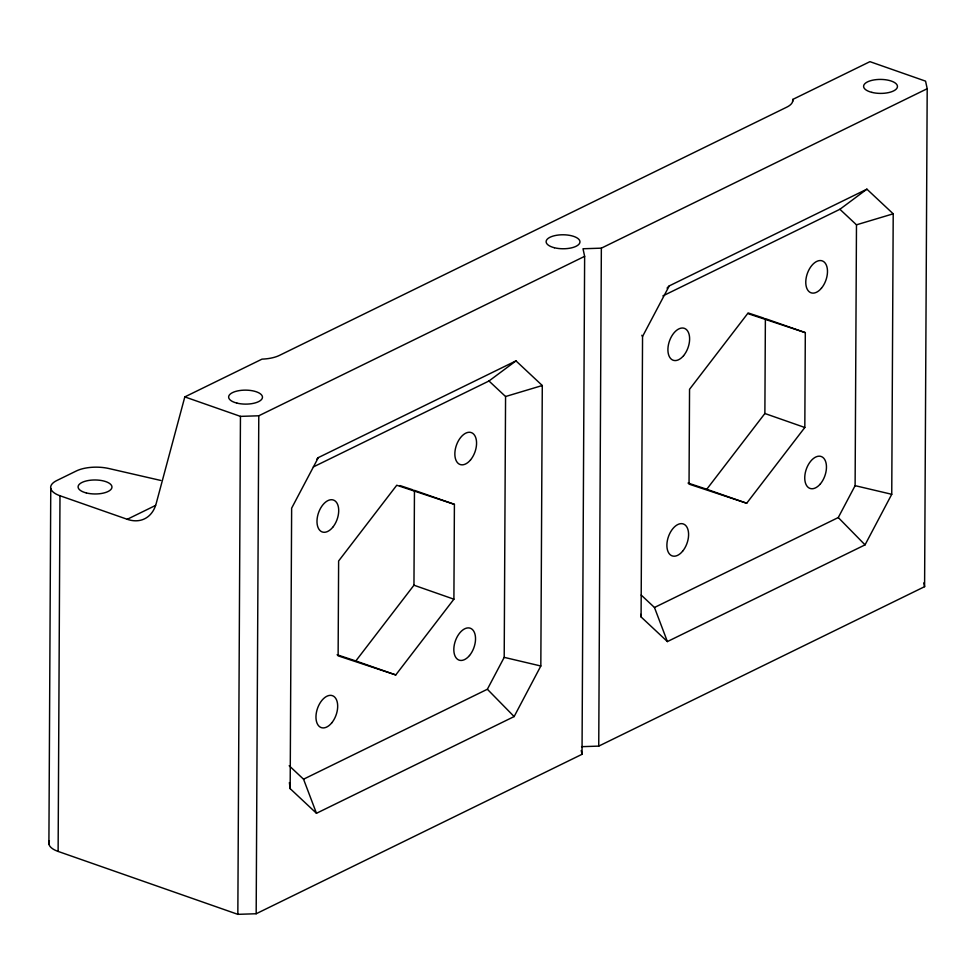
<?xml version="1.0" encoding="UTF-8"?>
<svg xmlns="http://www.w3.org/2000/svg" width="976" height="976" viewBox="0 0 976 976"><rect width="100%" height="100%" fill="white"/><g stroke="black" fill="none" stroke-linecap="round" stroke-linejoin="round"><path stroke-width="1.46" d="M48.898 844.094L50.764 488.403M59.987 495.747L127.246 519.293A39.052 27.328 63.9 0 0 156.184 503.567L184.818 396.903L262.019 359.131A26.035 10.76 0.3 0 0 279.417 355.41L786.754 107.165A26.035 10.76 0.3 0 0 792.744 99.442L869.945 61.659L925.565 81.142L927.2 88.718L601.35 248.16L583.014 248.758L584.636 256.346L582.025 754.302L256.176 913.743L237.839 914.341L58.121 851.426L59.987 495.747A26.035 10.76 0.3 0 1 56.73 480.57L76.445 470.92A26.035 10.76 0.3 0 1 108.885 468.529L160.82 480.46M237.839 914.341L240.45 416.374L184.818 396.903M256.176 913.743L258.786 415.788L584.636 256.346M290.165 788.645L291.641 508.167L318.335 457.598L515.987 360.888L542.29 385.52L540.826 665.998L514.132 716.567L316.468 813.289L290.165 788.645L289.384 782.581M337.098 654.762L355.825 660.959L413.958 585.21L414.458 490.367L454.401 504.348L453.901 599.191L395.768 674.941L338.123 655.848L338.623 560.993L396.756 485.243L454.401 504.348M289.177 765.733L303.548 779.202L487.366 689.251L504.202 657.36L505.568 396.524L488.976 380.994L313.333 466.943M581.55 746.677L598.739 746.115L601.35 248.16M641.086 616.942L642.55 336.464L669.255 285.895L866.908 189.173L893.211 213.817L891.747 494.295L865.041 544.864L667.389 641.574L641.086 616.942L640.756 614.343M688.019 483.047L706.746 489.257L764.879 413.507L765.379 318.652L805.31 332.633L804.822 427.488L746.689 503.238L689.044 484.133L689.544 389.29L747.677 313.54L805.31 332.633M641.195 595.055L654.469 607.487L838.274 517.548L855.11 485.658L856.477 224.822L839.897 209.291L662.887 295.899M598.739 746.115L924.589 586.674L927.2 88.718M792.622 101.516L792.744 99.442M316.688 459.269L318.335 457.598M667.059 288.115L667.694 287.469M668.06 287.103L669.255 285.895M488.976 380.994L515.987 360.888M839.897 209.291L866.908 189.173M127.246 519.293L155.574 505.434M856.477 224.822L893.211 213.817M505.568 396.524L542.29 385.52M240.45 416.374L258.786 415.788M855.11 485.658L891.747 494.295M504.202 657.36L540.826 665.998M748.092 312.93L763.94 318.176M400.05 485.597L413.019 489.891M764.879 413.507L804.822 427.488M706.746 489.257L746.689 503.238M413.958 585.21L453.901 599.191M355.825 660.959L395.768 674.941M838.274 517.548L865.041 544.864M487.366 689.251L514.132 716.567M641.818 335.268L642.55 336.464M654.469 607.487L667.389 641.574M303.548 779.202L316.468 813.289M923.784 582.879L924.589 586.674M581.22 750.507L582.025 754.302M58.121 851.426A26.035 10.76 0.3 0 1 49.422 840.8M86.352 492.941A16.921 6.991 0.3 0 0 111.959 487.146A16.921 6.991 0.3 0 0 86.791 480.826A16.921 6.991 0.3 0 0 86.352 492.941M470.53 459.916A16.921 9.87 -70.7 0 0 471.713 432.746A16.921 9.87 -70.7 0 0 454.865 453.01A16.921 9.87 -70.7 0 0 470.53 459.916M469.505 655.53A16.921 9.87 -70.7 0 0 470.688 628.373A16.921 9.87 -70.7 0 0 453.84 648.637A16.921 9.87 -70.7 0 0 469.505 655.53M331.645 722.996A16.921 9.87 -70.7 0 0 332.828 695.827A16.921 9.87 -70.7 0 0 315.98 716.091A16.921 9.87 -70.7 0 0 331.645 722.996M332.67 527.369A16.921 9.87 -70.7 0 0 333.853 500.2A16.921 9.87 -70.7 0 0 317.005 520.464A16.921 9.87 -70.7 0 0 332.67 527.369M683.59 355.654A16.921 9.87 -70.7 0 0 684.774 328.497A16.921 9.87 -70.7 0 0 667.926 348.749A16.921 9.87 -70.7 0 0 683.59 355.654M682.566 551.281A16.921 9.87 -70.7 0 0 683.749 524.124A16.921 9.87 -70.7 0 0 666.901 544.376A16.921 9.87 -70.7 0 0 682.566 551.281M820.426 483.828A16.921 9.87 -70.7 0 0 821.609 456.658A16.921 9.87 -70.7 0 0 804.761 476.922A16.921 9.87 -70.7 0 0 820.426 483.828M821.45 288.201A16.921 9.87 -70.7 0 0 822.634 261.031A16.921 9.87 -70.7 0 0 805.786 281.295A16.921 9.87 -70.7 0 0 821.45 288.201M871.861 92.378A16.921 6.991 0.3 0 0 897.456 86.583A16.921 6.991 0.3 0 0 872.288 80.264A16.921 6.991 0.3 0 0 871.861 92.378M554.356 247.733A16.921 6.991 0.3 0 0 579.964 241.95A16.921 6.991 0.3 0 0 554.795 235.631A16.921 6.991 0.3 0 0 554.356 247.733M236.863 403.088A16.921 6.991 0.3 0 0 262.471 397.305A16.921 6.991 0.3 0 0 237.302 390.986A16.921 6.991 0.3 0 0 236.863 403.088"/></g></svg>
